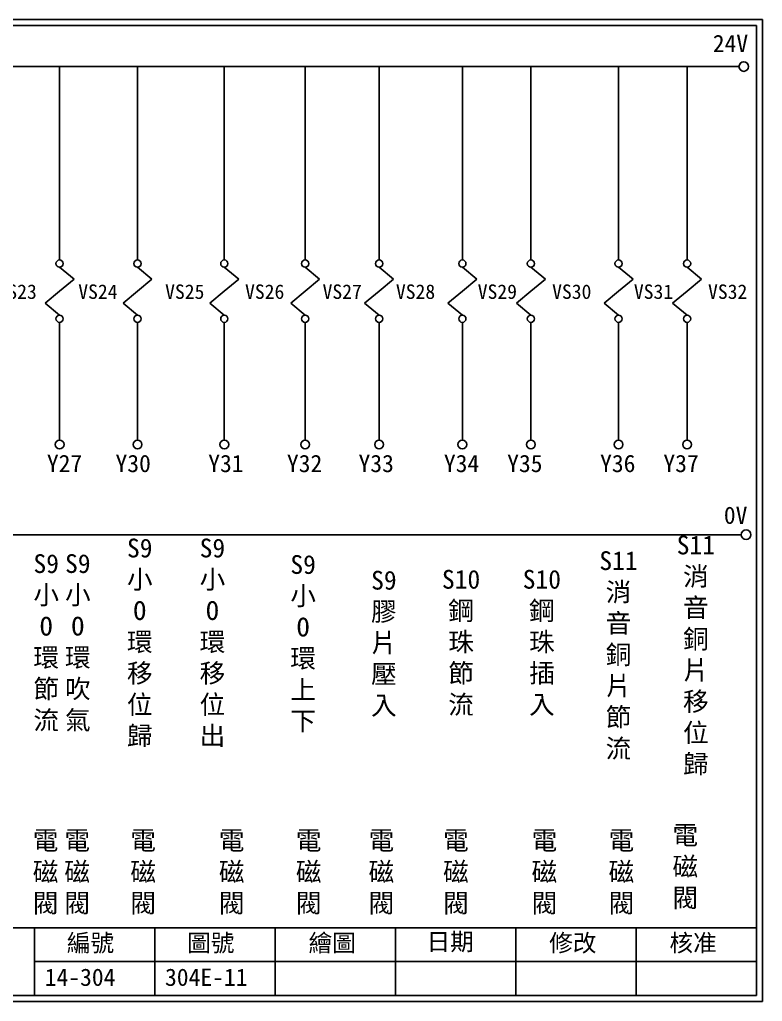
# Model space of a CAD drawing. Extents: x 926 to 1213, y 3 to 207.
# Drawn here: x 1058.4 to 1212.7, y 3 to 207 of the extents above; entities that cross this region are included whole.
import ezdxf

# ---------------------------------------------------------------- set-up
doc = ezdxf.new("R2010")
doc.units = 0
doc.layers.get('0').update_dxf_attribs({"linetype": 'CONTINUOUS'})
doc.layers.add('圖框層', color=7, linetype='CONTINUOUS')
doc.layers.add('標尺寸層', color=3, linetype='CONTINUOUS')
doc.styles.add('CNS', font='romanc.shx', dxfattribs={"bigfont": 'chineset.shx'})
doc.styles.add('STSL', font='kaiu.ttf')

msp = doc.modelspace()

# ---------------------------------------------------------------- linework, layer by layer
for centre in [(1208.88, 197.22), (1209.36, 99.96)]:
    msp.add_circle(centre, 1)
at = {"layer": '圖框層', "color": 7}
for p, q in [((1212.74, 206.97), (925.74, 206.97)), ((1212.74, 3), (1212.74, 206.97)), ((1211.49, 205.72), (926.99, 205.72)), ((1211.49, 4.25), (1211.49, 205.72)), ((926.99, 18.25), (1211.49, 18.25)), ((1061.49, 4.25), (1061.49, 18.25)), ((1086.49, 4.25), (1086.49, 18.25)), ((1111.49, 4.25), (1111.49, 18.25)), ((1136.49, 4.25), (1136.49, 18.25)), ((1161.49, 4.25), (1161.49, 18.25)), ((1186.49, 4.25), (1186.49, 18.25)), ((1061.49, 11.25), (1211.49, 11.25)), ((926.99, 4.25), (1211.49, 4.25)), ((925.74, 3), (1212.74, 3))]:
    msp.add_line(p, q, dxfattribs=at)
at = {"layer": '標尺寸層', "color": 7}
for p, q in [((930.28, 197.22), (1207.88, 197.22)), ((1066.7, 197.22), (1066.7, 157.03)), ((1082.9, 197.22), (1082.9, 157.03)), ((1100.93, 197.22), (1100.93, 157.03)), ((1117.73, 197.22), (1117.73, 157.03)), ((1133.1, 197.22), (1133.1, 157.03)), ((1150.4, 197.22), (1150.4, 157.03)), ((1164.64, 197.22), (1164.64, 157.03)), ((1182.86, 197.22), (1182.86, 157.03)), ((1197.1, 197.22), (1197.1, 157.03)), ((1066.7, 155.53), (1069.71, 153.04)), ((1082.9, 155.53), (1085.9, 153.04)), ((1100.93, 155.53), (1103.94, 153.04)), ((1117.73, 155.53), (1120.73, 153.04)), ((1133.1, 155.53), (1136.1, 153.04)), ((1150.4, 155.53), (1153.4, 153.04)), ((1164.64, 155.53), (1167.65, 153.04)), ((1182.86, 155.53), (1185.86, 153.04)), ((1197.1, 155.53), (1200.11, 153.04)), ((1066.7, 150.55), (1069.71, 153.04)), ((1082.9, 150.55), (1085.9, 153.04)), ((1100.93, 150.55), (1103.94, 153.04)), ((1117.73, 150.55), (1120.73, 153.04)), ((1133.1, 150.55), (1136.1, 153.04)), ((1150.4, 150.55), (1153.4, 153.04)), ((1164.64, 150.55), (1167.65, 153.04)), ((1182.86, 150.55), (1185.86, 153.04)), ((1197.1, 150.55), (1200.11, 153.04)), ((1066.7, 150.55), (1063.7, 148.06)), ((1082.9, 150.55), (1079.89, 148.06)), ((1100.93, 150.55), (1097.93, 148.06)), ((1117.73, 150.55), (1114.73, 148.06)), ((1133.1, 150.55), (1130.09, 148.06)), ((1150.4, 150.55), (1147.4, 148.06)), ((1164.64, 150.55), (1161.64, 148.06)), ((1182.86, 150.55), (1179.85, 148.06)), ((1197.1, 150.55), (1194.1, 148.06)), ((1066.7, 145.57), (1063.7, 148.06)), ((1082.9, 145.57), (1079.89, 148.06)), ((1100.93, 145.57), (1097.93, 148.06)), ((1117.73, 145.57), (1114.73, 148.06)), ((1133.1, 145.57), (1130.09, 148.06)), ((1150.4, 145.57), (1147.4, 148.06)), ((1164.64, 145.57), (1161.64, 148.06)), ((1182.86, 145.57), (1179.85, 148.06)), ((1197.1, 145.57), (1194.1, 148.06)), ((1066.7, 144.07), (1066.7, 119.62)), ((1082.9, 144.07), (1082.9, 119.62)), ((1100.93, 144.07), (1100.93, 119.62)), ((1117.73, 144.07), (1117.73, 119.62)), ((1133.1, 144.07), (1133.1, 119.62)), ((1150.4, 144.07), (1150.4, 119.62)), ((1164.64, 144.07), (1164.64, 119.62)), ((1182.86, 144.07), (1182.86, 119.62)), ((1197.1, 144.07), (1197.1, 119.62)), ((930.49, 99.96), (1208.36, 99.96))]:
    msp.add_line(p, q, dxfattribs=at)
for centre, radius in [((1066.7, 156.28), 0.751), ((1082.9, 156.28), 0.751), ((1100.93, 156.28), 0.751), ((1117.73, 156.28), 0.751), ((1133.1, 156.28), 0.751), ((1150.4, 156.28), 0.751), ((1164.64, 156.28), 0.751), ((1182.86, 156.28), 0.751), ((1197.1, 156.28), 0.751), ((1066.7, 144.82), 0.751), ((1082.9, 144.82), 0.751), ((1100.93, 144.82), 0.751), ((1117.73, 144.82), 0.751), ((1133.1, 144.82), 0.751), ((1150.4, 144.82), 0.751), ((1164.64, 144.82), 0.751), ((1182.86, 144.82), 0.751), ((1197.1, 144.82), 0.751), ((1066.7, 118.7), 0.92), ((1082.9, 118.7), 0.92), ((1100.93, 118.7), 0.92), ((1117.73, 118.7), 0.92), ((1133.1, 118.7), 0.92), ((1150.4, 118.7), 0.92), ((1164.64, 118.7), 0.92), ((1182.86, 118.7), 0.92), ((1197.1, 118.7), 0.92)]:
    msp.add_circle(centre, radius, dxfattribs=at)

# ---------------------------------------------------------------- texts
at = {"layer": '圖框層', "color": 4, "style": 'STSL'}
for s, height, p in [('24V', 3.6, (1202.44, 200.22)), ('VS23', 3, (1053.8, 148.95)), ('VS24', 3, (1070.58, 148.95)), ('VS25', 3, (1088.63, 148.95)), ('VS26', 3, (1105.24, 148.95)), ('VS27', 3, (1121.35, 148.95)), ('VS28', 3, (1136.59, 148.95)), ('VS29', 3, (1153.59, 148.95)), ('VS30', 3, (1169.05, 148.95)), ('VS31', 3, (1186.04, 148.95)), ('VS32', 3, (1201.45, 148.95)), ('Y27', 3.6, (1064.06, 112.96)), ('Y30', 3.6, (1078.32, 112.96)), ('Y31', 3.6, (1097.59, 112.96)), ('Y32', 3.6, (1113.94, 112.96)), ('Y33', 3.6, (1128.82, 112.96)), ('Y34', 3.6, (1146.56, 112.96)), ('Y35', 3.6, (1159.71, 112.96)), ('Y36', 3.6, (1179.02, 112.96)), ('Y37', 3.6, (1192.17, 112.96)), ('0V', 3.6, (1204.74, 102.2)), ('編號', 3.6, (1068.21, 13.34)), ('圖號', 3.6, (1093.21, 13.34)), ('繪圖', 3.6, (1118.44, 13.34)), ('日期', 3.6, (1142.96, 13.59)), ('修改', 3.6, (1168.44, 13.34)), ('核准', 3.6, (1193.44, 13.34)), ('14-304', 3.6, (1063.61, 6.22)), ('304E-11', 3.6, (1088.61, 6.22))]:
    msp.add_text(s, height=height, dxfattribs=at).set_placement(p)
at = {"layer": '標尺寸層', "color": 7, "char_height": 3.9, "attachment_point": 5, "style": 'CNS'}
for s, insert, width in [('{\\fDFKai-SB|b0|i0|c136|p65;S9小O環移位歸}', (1083.36, 77.48), 4.9608), ('{\\fDFKai-SB|b0|i0|c136|p65;S9小O環移位出}', (1098.46, 77.48), 4.9608), ('{\\fDFKai-SB|b0|i0|c136|p65;S11消音銅片移位歸}', (1198.92, 74.86), 4.9608), ('{\\fDFKai-SB|b0|i0|c136|p65;S9小O環節流}', (1063.92, 77.49), 4.9608), ('{\\fDFKai-SB|b0|i0|c136|p65;S9小O環吹氣}', (1070.49, 77.49), 4.9608), ('{\\fDFKai-SB|b0|i0|c136|p65;S11消音銅片節流}', (1182.84, 74.86), 4.9608), ('{\\fDFKai-SB|b0|i0|c136|p65;S9小O環上下}', (1117.31, 77.3), 4.9608), ('{\\fDFKai-SB|b0|i0|c136|p65;S9膠片壓入}', (1134.09, 77.29), 4.9608), ('{\\fDFKai-SB|b0|i0|c136|p65;S10鋼珠節流}', (1150.13, 77.48), 4.9608), ('{\\fDFKai-SB|b0|i0|c136|p65;S10鋼珠插入}', (1166.92, 77.48), 4.9608), ('{\\fDFKai-SB|b0|i0|c136|p65;電磁閥}', (1196.72, 30.8), 2.8481), ('{\\fDFKai-SB|b0|i0|c136|p65;電磁閥}', (1063.79, 29.71), 2.8481), ('{\\fDFKai-SB|b0|i0|c136|p65;電磁閥}', (1070.36, 29.71), 2.8481), ('{\\fDFKai-SB|b0|i0|c136|p65;電磁閥}', (1084.07, 29.71), 2.8481), ('{\\fDFKai-SB|b0|i0|c136|p65;電磁閥}', (1102.46, 29.71), 2.8481), ('{\\fDFKai-SB|b0|i0|c136|p65;電磁閥}', (1118.46, 29.71), 2.8481), ('{\\fDFKai-SB|b0|i0|c136|p65;電磁閥}', (1133.57, 29.71), 2.8481), ('{\\fDFKai-SB|b0|i0|c136|p65;電磁閥}', (1149.06, 29.71), 2.8481), ('{\\fDFKai-SB|b0|i0|c136|p65;電磁閥}', (1167.45, 29.71), 2.8481), ('{\\fDFKai-SB|b0|i0|c136|p65;電磁閥}', (1183.45, 29.71), 2.8481)]:
    msp.add_mtext(s, dxfattribs=dict(at, insert=insert, width=width))

doc.saveas('drawing.dxf')
